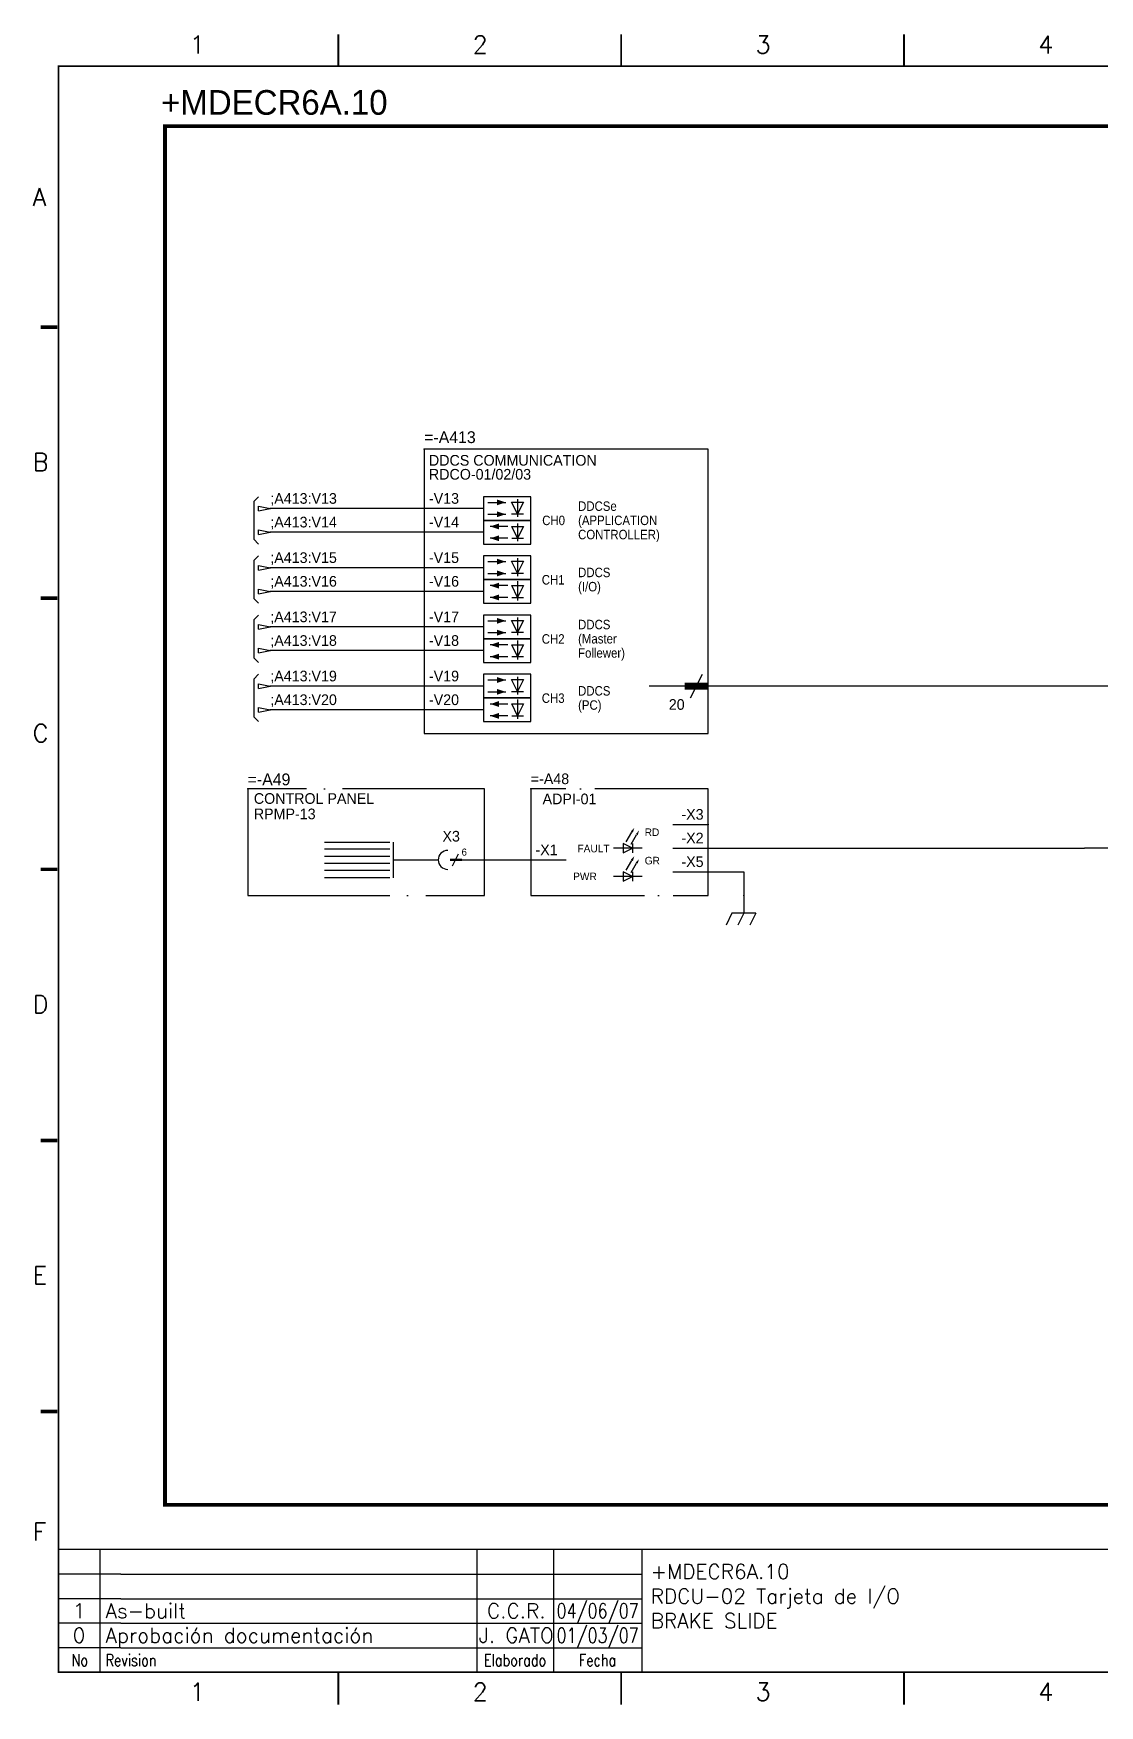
# Model space of a CAD drawing. Extents: x -252 to 234, y 71 to 424.
# Drawn here: x -252.1 to -26.9, y 71.1 to 424.2 of the extents above; entities that cross this region are included whole.
import ezdxf
from ezdxf.enums import TextEntityAlignment as Align

# ---------------------------------------------------------------- set-up
doc = ezdxf.new("R2010")
doc.units = 0
doc.header["$LTSCALE"] = 15
doc.header["$MEASUREMENT"] = 0
doc.header["$PDSIZE"] = 2
doc.linetypes.add('DASHDOT', pattern=[1, 0.5, -0.25, 0, -0.25])
doc.linetypes.add('SOSED_FRAMEDOT', pattern=[2.5, 2, -0.25, 0, -0.25])
for name, color, linetype in [('1', 7, 'Continuous'), ('10', 5, 'Continuous'), ('2', 7, 'Continuous'), ('SOSED_CIRCUIT', 7, 'Continuous'), ('SOSED_DECORATIVE', 4, 'Continuous')]:
    doc.layers.add(name, color=color, linetype=linetype)
doc.styles.add('LABEL', font='SIMPLEX', dxfattribs={"width": 0.8, "height": 4})
doc.styles.add('ROMANS', font='ROMANS.shx', dxfattribs={"width": 0.8, "oblique": 15})

# ---------------------------------------------------------------- blocks, each defined once
blk = doc.blocks.new('LEDIT')
at = {"layer": 'SOSED_DECORATIVE', "color": 4, "linetype": 'ByBlock'}
for points in [[(15.81, -4.59), (17.29, -2.02)], [(17.11, -5.24), (18.55, -2.75)], [(20, -6.25), (12.5, -6.25)], [(15, -7.5), (17.5, -6.25), (15, -5)], [(15, -5), (15, -7.5)], [(17.5, -5), (17.5, -7.5)], [(15, -15), (17.5, -13.75), (15, -12.5)], [(15, -12.5), (15, -15)], [(15.81, -12.09), (17.29, -9.52)], [(17.11, -12.74), (18.55, -10.25)], [(17.5, -12.5), (17.5, -15)], [(20, -13.75), (12.5, -13.75)]]:
    blk.add_lwpolyline(points, dxfattribs=at)
for points in [[(17.95, -0.92), (17.6, -2.16), (17.05, -1.84)], [(19.2, -1.64), (18.85, -2.88), (18.31, -2.57)], [(17.95, -8.42), (17.6, -9.66), (17.05, -9.34)], [(19.2, -9.14), (18.85, -10.38), (18.31, -10.07)]]:
    blk.add_solid(points, dxfattribs=at)
at = {"layer": 'SOSED_CIRCUIT', "color": 4, "linetype": 'ByBlock'}
for s, p in [('RD', (20.7, -2.06)), ('GR', (20.71, -9.56))]:
    blk.add_text(s, height=2, dxfattribs=at).set_placement(p, align=Align.MIDDLE_LEFT)
for s, p in [('FAULT', (11.43, -6.37)), ('PWR', (8.05, -13.72))]:
    blk.add_text(s, height=2, dxfattribs=at).set_placement(p, align=Align.MIDDLE_RIGHT)
blk = doc.blocks.new('NOD')
at = {"color": 0, "linetype": 'ByBlock'}
blk.add_point((0, 0), dxfattribs=at)
at = {"color": 0, "linetype": 'ByBlock', "flags": 1}
blk.add_attdef('PINNR', (2, -2), '', height=1.8, dxfattribs=at)
blk = doc.blocks.new('ANIV')
at = {"color": 0, "linetype": 'ByBlock'}
blk.add_point((0, 0), dxfattribs=at)
for tag, p in [('ID4', (0, 10.5)), ('ID3', (0, 7.25)), ('ID2', (0, 4)), ('ID1', (0, 0.75))]:
    blk.add_attdef(tag, p, '', height=2.5, dxfattribs=at)
for tag, p in [('REM1', (1, -1)), ('REM2', (1, -4.25))]:
    blk.add_attdef(tag, text='', height=2.25, dxfattribs=at).set_placement(p, align=Align.TOP_LEFT)
for tag, p in [('ARTDES1', (1, -7.5)), ('ARTDES2', (1, -10.61)), ('ARTDES3', (1, -13.91)), ('ARTDES4', (1, -17.07))]:
    blk.add_attdef(tag, text='', height=2.25).set_placement(p, align=Align.TOP_LEFT)
blk = doc.blocks.new('3AFECADPI-01')
at = {"linetype": 'SOSED_FRAMEDOT', "ltscale": 0.8}
blk.add_lwpolyline([(0, 15), (0, -7.5), (37.5, -7.5), (37.5, 15)], close=True, dxfattribs=at)
at = {"layer": 'SOSED_DECORATIVE'}
for p, q in [((30, 7.5), (37.5, 7.5)), ((0, 0), (7.5, 0)), ((30, 2.5), (37.5, 2.5)), ((30, -2.5), (37.5, -2.5))]:
    blk.add_line(p, q, dxfattribs=at)
at = {"linetype": 'SOSED_FRAMEDOT'}
blk.add_blockref('ANIV', (0, 15), dxfattribs=at)
at = {"color": 0, "linetype": 'ByBlock'}
for p in [(37.5, 7.5), (0, 0), (37.5, 2.5), (37.5, -2.5)]:
    blk.add_blockref('NOD', p, dxfattribs=at)
at = {"layer": 'SOSED_CIRCUIT', "xscale": 0.8000000000000114, "yscale": 0.8000000000000114, "zscale": 0.8}
blk.add_blockref('LEDIT', (7.5, 7.5), dxfattribs=at)
at = {"color": 0, "linetype": 'ByBlock'}
for tag, p in [('ID4', (0, 25.75)), ('ID3', (0, 22.5)), ('ID2', (0, 19.25)), ('ID1', (0, 16)), ('1A', (1, 1))]:
    blk.add_attdef(tag, p, '', height=2.25, dxfattribs=at)
for tag, p in [('REM1', (2.5, 14)), ('REM2', (2.5, 10.75))]:
    blk.add_attdef(tag, text='', height=2.25, dxfattribs=at).set_placement(p, align=Align.TOP_LEFT)
for tag, p in [('3A', (36.5, 8.5)), ('2A', (36.5, 3.5)), ('4A', (36.5, -1.5))]:
    blk.add_attdef(tag, text='', height=2.25, dxfattribs=at).set_placement(p, align=Align.RIGHT)
blk = doc.blocks.new('3AFECCDP31201')
at = {"color": 0, "linetype": 'ByBlock'}
blk.add_point((-50, 15), dxfattribs=at)
at = {"layer": 'SOSED_CIRCUIT', "linetype": 'SOSED_FRAMEDOT'}
for p, q in [((0, 15), (-50, 15)), ((-50, 15), (-50, -7.5)), ((0, -7.5), (0, 15)), ((-50, -7.5), (0, -7.5))]:
    blk.add_line(p, q, dxfattribs=at)
at = {"layer": 'SOSED_DECORATIVE'}
for p, q in [((-19.25, 3.75), (-19.25, -3.75)), ((-19.25, 0), (-9.76, 0)), ((-6.73, -1.25), (-5.48, 1.25)), ((-4.76, 0), (0, 0))]:
    blk.add_line(p, q, dxfattribs=at)
for points in [[(-33.75, 3.75), (-20, 3.75)], [(-20, 2.25), (-33.75, 2.25)], [(-20, 0.75), (-33.75, 0.75)], [(-20, -0.75), (-33.75, -0.75)], [(-20, -2.25), (-33.75, -2.25)], [(-20, -3.75), (-33.75, -3.75)]]:
    blk.add_lwpolyline(points, dxfattribs=at)
at = {"layer": 'SOSED_DECORATIVE', "const_width": 0.5}
blk.add_lwpolyline([(-4.76, 0), (-7.26, 0)], dxfattribs=at)
at = {"layer": 'SOSED_DECORATIVE'}
blk.add_arc((-7.76, 0), 2, 90, 270, dxfattribs=at)
at = {"color": 0, "linetype": 'ByBlock'}
blk.add_blockref('NOD', (0, 0), dxfattribs=at)
for tag, p in [('ID4', (-50, 25.5)), ('ID3', (-50, 22.25)), ('ID2', (-50, 19)), ('ID1', (-50, 15.75))]:
    blk.add_attdef(tag, p, '', height=2.5, dxfattribs=at)
for tag, p in [('REM1', (-48.7, 14.09)), ('REM2', (-48.7, 10.84))]:
    blk.add_attdef(tag, text='', height=2.25, dxfattribs=at).set_placement(p, align=Align.TOP_LEFT)
blk.add_attdef('1A', text='', height=2.25, dxfattribs=at).set_placement((-5.18, 3.88), align=Align.RIGHT)
at = {"layer": 'SOSED_CIRCUIT', "color": 140}
blk.add_text('6', height=1.5, dxfattribs=at).set_placement((-4.83, 0.91))
blk = doc.blocks.new('cx021504a')
at = {"color": 0, "linetype": 'ByBlock'}
for p, q in [((0, 0), (0, -3.75)), ((-2.5, -3.75), (-3.75, -6.25)), ((2.5, -3.75), (-2.5, -3.75)), ((0, -3.75), (-1.25, -6.25)), ((2.5, -3.75), (1.25, -6.25))]:
    blk.add_line(p, q, dxfattribs=at)
blk.add_blockref('NOD', (0, 0), dxfattribs=at)
for tag, p in [('ID4', (-5, 8.5)), ('ID3', (-5, 5.25)), ('ID2', (-5, 2)), ('ID1', (-5, -1.25))]:
    blk.add_attdef(tag, text='', height=2.25, dxfattribs=at).set_placement(p, align=Align.RIGHT)
blk.add_attdef('1A', (-1, -2.75), '', height=2.25, rotation=90, dxfattribs=at)
for tag, p in [('REM1', (-5, -3.75)), ('REM2', (-5, -7))]:
    blk.add_attdef(tag, text='', height=2.25, dxfattribs=at).set_placement(p, align=Align.TOP_RIGHT)
blk = doc.blocks.new('ASIGSNKL')
at = {"color": 0, "linetype": 'ByBlock'}
for p, q in [((-2.5, -0.5), (-2.5, 0.5)), ((-2.5, 0.5), (0, 0)), ((-2.5, -0.5), (0, 0))]:
    blk.add_line(p, q, dxfattribs=at)
blk.add_blockref('NOD', (0, 0), dxfattribs=at)
blk.add_attdef('CREF', text='', height=2.25, dxfattribs=at).set_placement((-3.5, 0), align=Align.MIDDLE_RIGHT)
blk.add_attdef('ID1', (0, 1), '', height=2.25, dxfattribs=at)
for tag, p in [('REM1', (-3.5, -2.5)), ('REM2', (-3.5, -5.75))]:
    blk.add_attdef(tag, text='', height=2.25, dxfattribs=at).set_placement(p, align=Align.TOP_RIGHT)
blk = doc.blocks.new('3AFECAPRDCO0X01A')
at = {"color": 0, "linetype": 'ByBlock'}
for p, q in [((60, 12.5), (0, 12.5)), ((0, 12.5), (0, -47.5)), ((60, -47.5), (60, 12.5)), ((0, -47.5), (60, -47.5))]:
    blk.add_line(p, q, dxfattribs=at)
blk.add_point((0, 12.5), dxfattribs=at)
blk.add_point((60, -37.5))
at = {"layer": 'SOSED_DECORATIVE'}
for p, q in [((12.5, 0), (0, 0)), ((19.69, 1.99), (19.69, -1.76)), ((19.73, -3.15), (19.73, -6.9)), ((12.5, -5), (0, -5)), ((19.69, -10.51), (19.69, -14.26)), ((12.5, -12.5), (0, -12.5)), ((12.5, -17.5), (0, -17.5)), ((19.73, -15.36), (19.73, -19.11)), ((19.73, -15.65), (19.73, -19.4)), ((19.69, -23.01), (19.69, -26.76)), ((19.69, -23.01), (19.69, -26.76)), ((12.5, -25), (0, -25)), ((19.73, -27.86), (19.73, -31.61)), ((19.73, -28.15), (19.73, -31.9)), ((12.5, -30), (0, -30)), ((56.25, -40), (58.75, -35)), ((12.5, -37.5), (0, -37.5)), ((19.69, -35.51), (19.69, -39.26)), ((19.69, -35.51), (19.69, -39.26)), ((55, -37.5), (47.5, -37.5)), ((19.73, -40.36), (19.73, -44.11)), ((19.73, -40.65), (19.73, -44.4)), ((12.5, -42.5), (0, -42.5))]:
    blk.add_line(p, q, dxfattribs=at)
for points in [[(12.5, -2.5), (22.5, -2.5), (22.5, 2.5), (12.5, 2.5)], [(12.5, -7.5), (22.5, -7.5), (22.5, -2.5), (12.5, -2.5)], [(12.5, -15), (22.5, -15), (22.5, -10), (12.5, -10)], [(12.5, -20), (22.5, -20), (22.5, -15), (12.5, -15)], [(12.5, -27.5), (22.5, -27.5), (22.5, -22.5), (12.5, -22.5)], [(12.5, -32.5), (22.5, -32.5), (22.5, -27.5), (12.5, -27.5)], [(12.5, -40), (22.5, -40), (22.5, -35), (12.5, -35)], [(12.5, -45), (22.5, -45), (22.5, -40), (12.5, -40)]]:
    blk.add_lwpolyline(points, close=True, dxfattribs=at)
for points in [[(13.47, 1.29), (17.22, 1.29)], [(20.94, 1.36), (19.69, -1.14), (18.44, 1.36)], [(20.94, 1.36), (19.69, -1.14), (18.44, 1.36)], [(18.44, 1.36), (20.94, 1.36)], [(18.44, 1.36), (20.94, 1.36)], [(13.47, -1.21), (17.22, -1.21)], [(18.44, -1.14), (20.94, -1.14)], [(18.44, -1.14), (20.94, -1.14)], [(17.69, -3.79), (13.94, -3.79)], [(17.69, -6.29), (13.94, -6.29)], [(20.98, -3.77), (19.73, -6.27), (18.48, -3.77)], [(20.98, -3.77), (19.73, -6.27), (18.48, -3.77)], [(18.48, -3.77), (20.98, -3.77)], [(18.48, -3.77), (20.98, -3.77)], [(18.48, -6.27), (20.98, -6.27)], [(18.48, -6.27), (20.98, -6.27)], [(13.47, -11.21), (17.22, -11.21)], [(13.47, -13.71), (17.22, -13.71)], [(18.44, -11.14), (20.94, -11.14)], [(18.44, -11.14), (20.94, -11.14)], [(20.94, -11.14), (19.69, -13.64), (18.44, -11.14)], [(20.94, -11.14), (19.69, -13.64), (18.44, -11.14)], [(18.44, -13.64), (20.94, -13.64)], [(18.44, -13.64), (20.94, -13.64)], [(17.69, -16.29), (13.94, -16.29)], [(20.98, -16.27), (19.73, -18.77), (18.48, -16.27)], [(20.98, -16.27), (19.73, -18.77), (18.48, -16.27)], [(18.48, -16.27), (20.98, -16.27)], [(18.48, -16.27), (20.98, -16.27)], [(17.69, -18.79), (13.94, -18.79)], [(18.48, -18.77), (20.98, -18.77)], [(18.48, -18.77), (20.98, -18.77)], [(13.47, -23.71), (17.22, -23.71)], [(20.94, -23.64), (19.69, -26.14), (18.44, -23.64)], [(20.94, -23.64), (19.69, -26.14), (18.44, -23.64)], [(18.44, -23.64), (20.94, -23.64)], [(18.44, -23.64), (20.94, -23.64)], [(13.47, -26.21), (17.22, -26.21)], [(18.44, -26.14), (20.94, -26.14)], [(18.44, -26.14), (20.94, -26.14)], [(17.69, -28.79), (13.94, -28.79)], [(17.69, -31.29), (13.94, -31.29)], [(18.48, -28.77), (20.98, -28.77)], [(18.48, -28.77), (20.98, -28.77)], [(20.98, -28.77), (19.73, -31.27), (18.48, -28.77)], [(20.98, -28.77), (19.73, -31.27), (18.48, -28.77)], [(18.48, -31.27), (20.98, -31.27)], [(18.48, -31.27), (20.98, -31.27)], [(13.47, -36.21), (17.22, -36.21)], [(13.47, -38.71), (17.22, -38.71)], [(18.44, -36.14), (20.94, -36.14)], [(18.44, -36.14), (20.94, -36.14)], [(20.94, -36.14), (19.69, -38.64), (18.44, -36.14)], [(20.94, -36.14), (19.69, -38.64), (18.44, -36.14)], [(18.44, -38.64), (20.94, -38.64)], [(18.44, -38.64), (20.94, -38.64)], [(17.69, -41.29), (13.94, -41.29)], [(18.48, -41.27), (20.98, -41.27)], [(20.98, -41.27), (19.73, -43.77), (18.48, -41.27)], [(20.98, -41.27), (19.73, -43.77), (18.48, -41.27)], [(18.48, -41.27), (20.98, -41.27)], [(17.69, -43.79), (13.94, -43.79)], [(18.48, -43.77), (20.98, -43.77)], [(18.48, -43.77), (20.98, -43.77)]]:
    blk.add_lwpolyline(points, dxfattribs=at)
at = {"layer": 'SOSED_DECORATIVE', "linetype": 'ByBlock', "const_width": 1.5}
blk.add_lwpolyline([(55, -37.5), (55, -37.5), (60, -37.5)], dxfattribs=at)
at = {"layer": 'SOSED_DECORATIVE'}
for points in [[(17.22, 1.29), (15.34, 0.66), (15.34, 1.91)], [(17.22, 1.29), (15.34, 0.66), (15.34, 1.91)], [(13.94, -3.79), (15.81, -3.16), (15.81, -4.41)], [(17.22, -1.21), (15.34, -1.84), (15.34, -0.59)], [(17.22, -1.21), (15.34, -1.84), (15.34, -0.59)], [(13.94, -6.29), (15.81, -5.66), (15.81, -6.91)], [(17.22, -11.21), (15.34, -11.84), (15.34, -10.59)], [(17.22, -11.21), (15.34, -11.84), (15.34, -10.59)], [(17.22, -13.71), (15.34, -14.34), (15.34, -13.09)], [(17.22, -13.71), (15.34, -14.34), (15.34, -13.09)], [(13.94, -16.29), (15.81, -15.66), (15.81, -16.91)], [(13.94, -18.79), (15.81, -18.16), (15.81, -19.41)], [(17.22, -23.71), (15.34, -24.34), (15.34, -23.09)], [(17.22, -23.71), (15.34, -24.34), (15.34, -23.09)], [(13.94, -28.79), (15.81, -28.16), (15.81, -29.41)], [(17.22, -26.21), (15.34, -26.84), (15.34, -25.59)], [(17.22, -26.21), (15.34, -26.84), (15.34, -25.59)], [(13.94, -31.29), (15.81, -30.66), (15.81, -31.91)], [(17.22, -36.21), (15.34, -36.84), (15.34, -35.59)], [(17.22, -36.21), (15.34, -36.84), (15.34, -35.59)], [(17.22, -38.71), (15.34, -39.34), (15.34, -38.09)], [(17.22, -38.71), (15.34, -39.34), (15.34, -38.09)], [(13.94, -41.29), (15.81, -40.66), (15.81, -41.91)], [(13.94, -43.79), (15.81, -43.16), (15.81, -44.41)]]:
    blk.add_solid(points, dxfattribs=at)
at = {"color": 0, "linetype": 'ByBlock'}
for p in [(0, 0), (0, -5), (0, -12.5), (0, -17.5), (0, -25), (0, -30), (0, -37.5), (0, -42.5)]:
    blk.add_blockref('NOD', p, dxfattribs=at)
at = {"color": 140}
blk.add_text('20', height=2.25, dxfattribs=at).set_placement((55, -42.5), align=Align.RIGHT)
at = {"color": 0, "linetype": 'ByBlock'}
for p, height in [((0, 23.57), 2.5), ((0, 20.32), 2.5), ((0, 17.07), 2.5), ((0, 13.82), 2.5), ((1, 1), 2.25), ((1, -4), 2.25), ((1, -11.5), 2.25), ((1, -16.5), 2.25), ((1, -24), 2.25), ((1, -29), 2.25), ((1, -36.5), 2.25), ((1, -41.5), 2.25)]:
    blk.add_attdef('', p, '', height=height, dxfattribs=at)
for p in [(1, 11.31), (1, 8.36), (0.9, 5.55), (0.9, 2.44), (0.9, -0.85), (0.9, -4.02)]:
    blk.add_attdef('', text='', height=2.25, dxfattribs=at).set_placement(p, align=Align.TOP_LEFT)
at = {"layer": 'SOSED_DECORATIVE', "width": 0.9}
for s, p in [('DDCSe', (32.5, -0.5)), ('CH0', (24.92, -3.51)), ('(APPLICATION', (32.5, -3.5)), ('CONTROLLER)', (32.5, -6.5)), ('CH1', (24.83, -16.05)), ('DDCS', (32.5, -14.5)), ('(I/O)', (32.5, -17.5)), ('DDCS', (32.5, -25.5)), ('CH2', (24.83, -28.54)), ('(Master', (32.5, -28.5)), ('Follewer)', (32.5, -31.5)), ('DDCS', (32.5, -39.5)), ('CH3', (24.83, -41.04)), ('(PC)', (32.5, -42.5))]:
    blk.add_text(s, height=2, dxfattribs=at).set_placement(p)
blk = doc.blocks.new('newcajec')
at = {"layer": '1'}
for p, q in [((179.4, 20.85), (0.13, 20.85)), ((7, 20.85), (7, 0)), ((71, 20.85), (71, 0)), ((84, 20.85), (84, 0.09)), ((99, 20.85), (99, 0)), ((10.6, 16.64), (0, 16.64)), ((10.6, 16.64), (99, 16.64)), ((10.6, 12.48), (0, 12.48)), ((10.6, 12.48), (99, 12.48)), ((10.6, 8.32), (0, 8.32)), ((10.6, 8.32), (99, 8.32)), ((10.6, 4.16), (0, 4.16)), ((10.6, 4.16), (99, 4.16))]:
    blk.add_line(p, q, dxfattribs=at)
for points in [[(47.5, 272.5, 0.3, 0.3, 0), (47.5, 277.91, 0.3, 0.3, 0)], [(95.5, 272.5, 0.3, 0.3, 0), (95.5, 277.91, 0.3, 0.3, 0)], [(143.5, 272.5, 0.3, 0.3, 0), (143.5, 277.91, 0.3, 0.3, 0)], [(-2.99, 228.23, 0.6, 0.6, 0), (-0.18, 228.23, 0.6, 0.6, 0)], [(-2.99, 182.23, 0.6, 0.6, 0), (-0.18, 182.23, 0.6, 0.6, 0)], [(-2.99, 136.23, 0.6, 0.6, 0), (-0.18, 136.23, 0.6, 0.6, 0)], [(-2.99, 90.23, 0.6, 0.6, 0), (-0.18, 90.23, 0.6, 0.6, 0)], [(-2.99, 44.23, 0.6, 0.6, 0), (-0.18, 44.23, 0.6, 0.6, 0)], [(47.5, -5.5, 0.3, 0.3, 0), (47.5, -0.09, 0.3, 0.3, 0)], [(95.5, -5.5, 0.3, 0.3, 0), (95.5, -0.09, 0.3, 0.3, 0)], [(143.5, -5.5, 0.3, 0.3, 0), (143.5, -0.09, 0.3, 0.3, 0)]]:
    blk.add_lwpolyline(points, format="xyseb", dxfattribs=at)
at = {"layer": '1', "const_width": 0.3}
blk.add_lwpolyline([(0, 0), (0, 272.5), (383, 272.5), (383, 0)], close=True, dxfattribs=at)
at = {"layer": '1', "style": 'ROMANS'}
for s, p in [('1', (22.29, 274.68)), ('2', (70.29, 274.68)), ('3', (118.29, 274.68)), ('4', (166.29, 274.68)), ('A', (-4.37, 248.84)), ('B', (-4.37, 203.84)), ('C', (-4.37, 157.84)), ('D', (-4.37, 111.84)), ('E', (-4.37, 65.84)), ('F', (-4.37, 22.34)), ('1', (22.29, -4.82)), ('2', (70.29, -4.82)), ('3', (118.29, -4.82)), ('4', (166.29, -4.82))]:
    blk.add_text(s, height=3, dxfattribs=at).set_placement(p)
at = {"layer": '1', "style": 'LABEL', "width": 0.8}
for s, p in [('No', (2.23, 1.05)), ('Revision', (8, 1.05))]:
    blk.add_text(s, height=2, dxfattribs=at).set_placement(p)
for s, p in [('Elaborado', (77.5, 1.05)), ('Fecha', (91.5, 1.05))]:
    blk.add_text(s, height=2, dxfattribs=at).set_placement(p, align=Align.CENTER)
at = {"layer": '10', "style": 'ROMANS'}
for tag, p in [('REV41', (3.5, 18.74)), ('REV43', (77.7, 18.74)), ('REV31', (3.5, 14.58)), ('REV33', (77.7, 14.58)), ('REV21', (3.5, 10.42)), ('REV23', (77.7, 10.42)), ('REV11', (3.5, 6.27)), ('REV13', (77.7, 6.27))]:
    blk.add_attdef(tag, text='', height=2.5, dxfattribs=at).set_placement(p, align=Align.MIDDLE)
for tag, p, height in [('REV42', (8, 17.49), 2.5), ('SHEETNAME1', (100.5, 15.83), 2.5), ('DESIGNCHECK', (180.74, 14.83), 2.5), ('DOCUMENTTYPE', (216.43, 16.8), 2.5), ('NOTA', (305.32, 15.8), 3), ('REV32', (8, 13.33), 2.5), ('OBJECT', (216.43, 12.4), 2.5), ('REV22', (8, 9.17), 2.5), ('SHEETNAME2', (100.5, 11.67), 2.5), ('ORDER', (305.32, 7.3), 4.5), ('SHEETNAME3', (100.5, 7.51), 2.5), ('DRAWINGCHECK', (180.53, 7.71), 2.5), ('CUSTOMER', (216.43, 8.08), 2.5), ('REV12', (8, 5.01), 2.5), ('SHEETNAME4', (100.5, 3.35), 2.5), ('USER', (180.63, 0.71), 2.5), ('DEPARTMENT', (271.93, 1.05), 2.5), ('DOCUMENT_ID', (305.32, 0.93), 4.4)]:
    blk.add_attdef(tag, p, '', height=height, dxfattribs=at)
for tag, width, p, p2 in [('REV44', 1.221199, (84.53, 17.49), (98.48, 17.49)), ('REV34', 1.221199, (84.53, 13.33), (98.48, 13.33)), ('REV24', 1.221199, (84.53, 9.17), (98.48, 9.17)), ('REV14', 1.221199, (84.53, 5.01), (98.48, 5.01)), ('CREATED2', 7.039915, (282.71, 1.05), (301.14, 1.05))]:
    blk.add_attdef(tag, text='', height=2.5, dxfattribs=dict(at, width=width)).set_placement(p, p2, align=Align.FIT)
for tag, p in [('SHEET', (382, 7.43)), ('NEXTSHEET', (382, 0.5))]:
    blk.add_attdef(tag, text='', height=2.5, dxfattribs=at).set_placement(p, align=Align.RIGHT)

msp = doc.modelspace()

# ---------------------------------------------------------------- linework, layer by layer
at = {"layer": '2', "color": 3, "linetype": 'DASHDOT', "const_width": 0.8}
msp.add_lwpolyline([(-0.44, 113.52), (207.33, 113.52), (207.33, 404.61), (-224.27, 404.61), (-224.27, 244.14), (-224.27, 113.52)], close=True, dxfattribs=at)
at = {"layer": 'SOSED_CIRCUIT', "linetype": 'Continuous'}
for points in [[(-169.54, 323.9), (-202.04, 323.9)], [(-169.54, 318.9), (-202.04, 318.9)], [(-169.54, 311.4), (-202.04, 311.4)], [(-169.54, 306.4), (-202.04, 306.4)], [(-169.54, 298.9), (-202.04, 298.9)], [(-169.54, 293.9), (-202.04, 293.9)], [(-169.54, 286.4), (-202.04, 286.4)], [(-169.54, 281.4), (-202.04, 281.4)]]:
    msp.add_lwpolyline(points, dxfattribs=at)
at = {"layer": 'SOSED_DECORATIVE'}
for p, q in [((-30.11, 286.4), (-109.54, 286.4)), ((90.1, 286.4), (-30.11, 286.4)), ((-109.54, 252.2), (-30.11, 252.2)), ((90.1, 252.2), (-30.11, 252.2))]:
    msp.add_line(p, q, dxfattribs=at)
for points in [[(-204.54, 326.4), (-205.54, 325.4), (-205.54, 317.4), (-204.54, 316.4)], [(-204.54, 313.9), (-205.54, 312.9), (-205.54, 304.9), (-204.54, 303.9)], [(-204.54, 301.4), (-205.54, 300.4), (-205.54, 292.4), (-204.54, 291.4)], [(-204.54, 288.9), (-205.54, 287.9), (-205.54, 279.9), (-204.54, 278.9)], [(-156.82, 249.7), (-147.04, 249.7)]]:
    msp.add_lwpolyline(points, dxfattribs=at)
at = {"layer": 'SOSED_DECORATIVE', "linetype": 'Continuous'}
msp.add_lwpolyline([(-109.54, 247.2), (-102.04, 247.2), (-102.04, 242.2)], dxfattribs=at)

# ---------------------------------------------------------------- block references
at = {"layer": '2', "color": 7}
ref = msp.add_blockref('newcajec', (-246.79, 78.17), dxfattribs=dict(at, xscale=1.244462108024379, yscale=1.244462108024395, zscale=1.244462108024379))
ref.add_attrib('REV24', '04/06/07', dxfattribs={"layer": '10', "height": 3.111, "style": 'ROMANS', "width": 0.728168}).set_placement((-141.6, 89.59), (-124.23, 89.59), align=Align.FIT)
ref.add_attrib('SHEETNAME3', 'BRAKE SLIDE', (-121.72, 87.51), dxfattribs={"layer": '10', "height": 3.1112, "style": 'ROMANS'})
ref.add_attrib('SHEETNAME2', 'RDCU-02 Tarjeta de I/O', (-121.72, 92.69), dxfattribs={"layer": '10', "height": 3.1112, "style": 'ROMANS'})
ref.add_attrib('SHEETNAME1', '+MDECR6A.10', (-121.72, 97.87), dxfattribs={"layer": '10', "height": 3.1112, "style": 'ROMANS'})
ref.add_attrib('REV22', 'As-built ', (-236.83, 89.59), dxfattribs={"layer": '10', "height": 3.111, "style": 'ROMANS'})
ref.add_attrib('REV12', 'Aprobación documentación', (-236.83, 84.41), dxfattribs={"layer": '10', "height": 3.1112, "style": 'ROMANS'})
ref.add_attrib('REV21', '1', dxfattribs={"layer": '10', "height": 3.11, "style": 'ROMANS'}).set_placement((-242.43, 91.15), align=Align.MIDDLE)
ref.add_attrib('REV11', '0', dxfattribs={"layer": '10', "height": 3.11, "style": 'ROMANS'}).set_placement((-242.43, 85.97), align=Align.MIDDLE)
ref.add_attrib('REV14', '01/03/07', dxfattribs={"layer": '10', "height": 3.111, "style": 'ROMANS', "width": 0.728168}).set_placement((-141.6, 84.41), (-124.23, 84.41), align=Align.FIT)
ref.add_attrib('REV23', 'C.C.R.', dxfattribs={"layer": '10', "height": 3.111, "style": 'ROMANS'}).set_placement((-150.09, 91.15), align=Align.MIDDLE)
ref.add_attrib('REV13', 'J. GATO', dxfattribs={"layer": '10', "height": 3.111, "style": 'ROMANS'}).set_placement((-150.09, 85.97), align=Align.MIDDLE)
at = {"layer": 'SOSED_CIRCUIT'}
ref = msp.add_blockref('3AFECAPRDCO0X01A', (-169.54, 323.9), dxfattribs=at)
ref.add_attrib('ID1', '=-A413', (-169.54, 337.71), dxfattribs={"layer": '0', "color": 0, "linetype": 'ByBlock', "height": 2.5})
ref.add_attrib('1A', '-V13', (-168.54, 324.9), dxfattribs={"layer": '0', "color": 0, "linetype": 'ByBlock', "height": 2.25})
ref.add_attrib('2A', '-V20', (-168.54, 282.4), dxfattribs={"layer": '0', "color": 0, "linetype": 'ByBlock', "height": 2.25})
ref.add_attrib('3A', '-V19', (-168.54, 287.4), dxfattribs={"layer": '0', "color": 0, "linetype": 'ByBlock', "height": 2.25})
ref.add_attrib('4A', '-V18', (-168.54, 294.9), dxfattribs={"layer": '0', "color": 0, "linetype": 'ByBlock', "height": 2.25})
ref.add_attrib('5A', '-V17', (-168.54, 299.9), dxfattribs={"layer": '0', "color": 0, "linetype": 'ByBlock', "height": 2.25})
ref.add_attrib('6A', '-V16', (-168.54, 307.4), dxfattribs={"layer": '0', "color": 0, "linetype": 'ByBlock', "height": 2.25})
ref.add_attrib('7A', '-V15', (-168.54, 312.4), dxfattribs={"layer": '0', "color": 0, "linetype": 'ByBlock', "height": 2.25})
ref.add_attrib('8A', '-V14', (-168.54, 319.9), dxfattribs={"layer": '0', "color": 0, "linetype": 'ByBlock', "height": 2.25})
ref.add_attrib('REM1', 'DDCS COMMUNICATION', dxfattribs={"layer": '0', "color": 0, "linetype": 'ByBlock', "height": 2.25}).set_placement((-168.54, 335.2), align=Align.TOP_LEFT)
ref.add_attrib('REM2', 'RDCO-01/02/03', dxfattribs={"layer": '0', "color": 0, "linetype": 'ByBlock', "height": 2.25}).set_placement((-168.54, 332.25), align=Align.TOP_LEFT)
for name, p, values in [('ASIGSNKL', (-202.04, 323.9), {'ID1': ';A413:V13'}), ('ASIGSNKL', (-202.04, 318.9), {'ID1': ';A413:V14'}), ('ASIGSNKL', (-202.04, 311.4), {'ID1': ';A413:V15'}), ('ASIGSNKL', (-202.04, 306.4), {'ID1': ';A413:V16'}), ('ASIGSNKL', (-202.04, 298.9), {'ID1': ';A413:V17'}), ('ASIGSNKL', (-202.04, 293.9), {'ID1': ';A413:V18'}), ('ASIGSNKL', (-202.04, 286.4), {'ID1': ';A413:V19'}), ('ASIGSNKL', (-202.04, 281.4), {'ID1': ';A413:V20'}), ('3AFECCDP31201', (-156.82, 249.7), {'ID1': '=-A49', '1A': 'X3', 'REM1': 'CONTROL PANEL', 'REM2': 'RPMP-13'})]:
    msp.add_blockref(name, p, dxfattribs=at).add_auto_attribs(values)
ref = msp.add_blockref('3AFECADPI-01', (-147.04, 249.7), dxfattribs=at)
ref.add_attrib('ID1', '=-A48', (-147.04, 265.7), dxfattribs={"layer": '0', "color": 0, "linetype": 'ByBlock', "height": 2.25})
ref.add_attrib('1A', '-X1', (-146.04, 250.7), dxfattribs={"layer": '0', "color": 0, "linetype": 'ByBlock', "height": 2.25})
ref.add_attrib('2A', '-X2', dxfattribs={"layer": '0', "color": 0, "linetype": 'ByBlock', "height": 2.25}).set_placement((-110.54, 253.2), align=Align.RIGHT)
ref.add_attrib('3A', '-X3', dxfattribs={"layer": '0', "color": 0, "linetype": 'ByBlock', "height": 2.25}).set_placement((-110.54, 258.2), align=Align.RIGHT)
ref.add_attrib('4A', '-X5', dxfattribs={"layer": '0', "color": 0, "linetype": 'ByBlock', "height": 2.25}).set_placement((-110.54, 248.2), align=Align.RIGHT)
ref.add_attrib('REM1', 'ADPI-01', dxfattribs={"layer": '0', "color": 0, "linetype": 'ByBlock', "height": 2.25}).set_placement((-144.54, 263.7), align=Align.TOP_LEFT)
at = {"layer": 'SOSED_DECORATIVE'}
msp.add_blockref('cx021504a', (-102.04, 242.2), dxfattribs=at)

# ---------------------------------------------------------------- texts
at = {"layer": '2', "color": 6}
msp.add_text('+MDECR6A.10', height=5.212, dxfattribs=at).set_placement((-225.11, 407.04))

doc.saveas('drawing.dxf')
